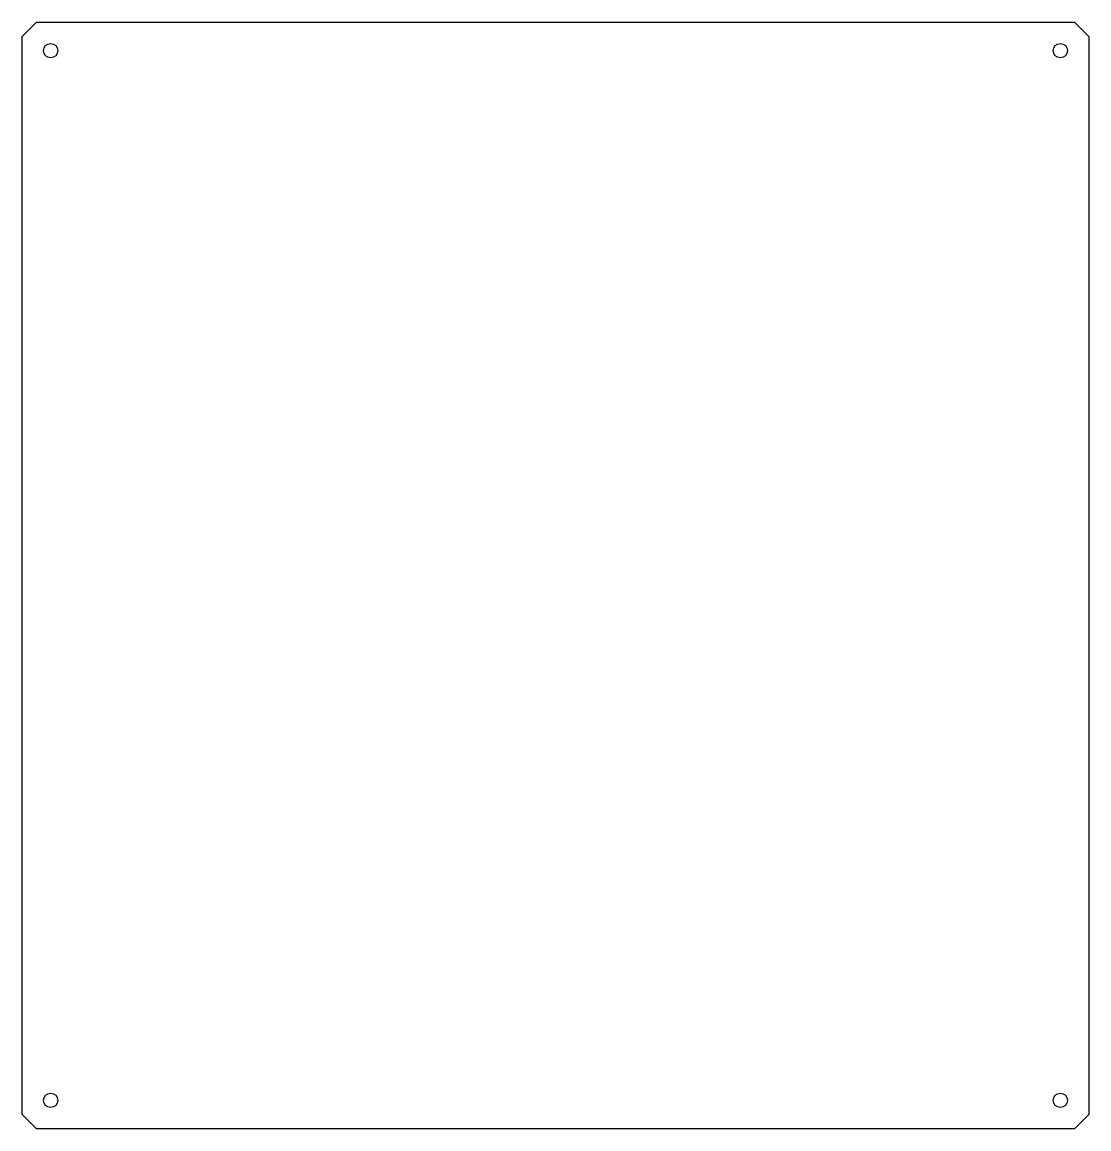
# Model space of a CAD drawing. Header units: millimetres. Extents: x -359 to 15, y -228 to 160.
import ezdxf

# ---------------------------------------------------------------- set-up
doc = ezdxf.new("R2010")
doc.units = ezdxf.units.MM
doc.layers.get('0').update_dxf_attribs({"linetype": 'CONTINUOUS'})

msp = doc.modelspace()

# ---------------------------------------------------------------- linework, layer by layer
msp.add_lwpolyline([(10, -228), (-354, -228), (-359, -223), (-359, 155), (-354, 160), (10, 160), (15, 155), (15, -223)], close=True)
for centre in [(-349, 150), (5, 150), (-349, -218), (5, -218)]:
    msp.add_circle(centre, 2.5)

doc.saveas('drawing.dxf')
